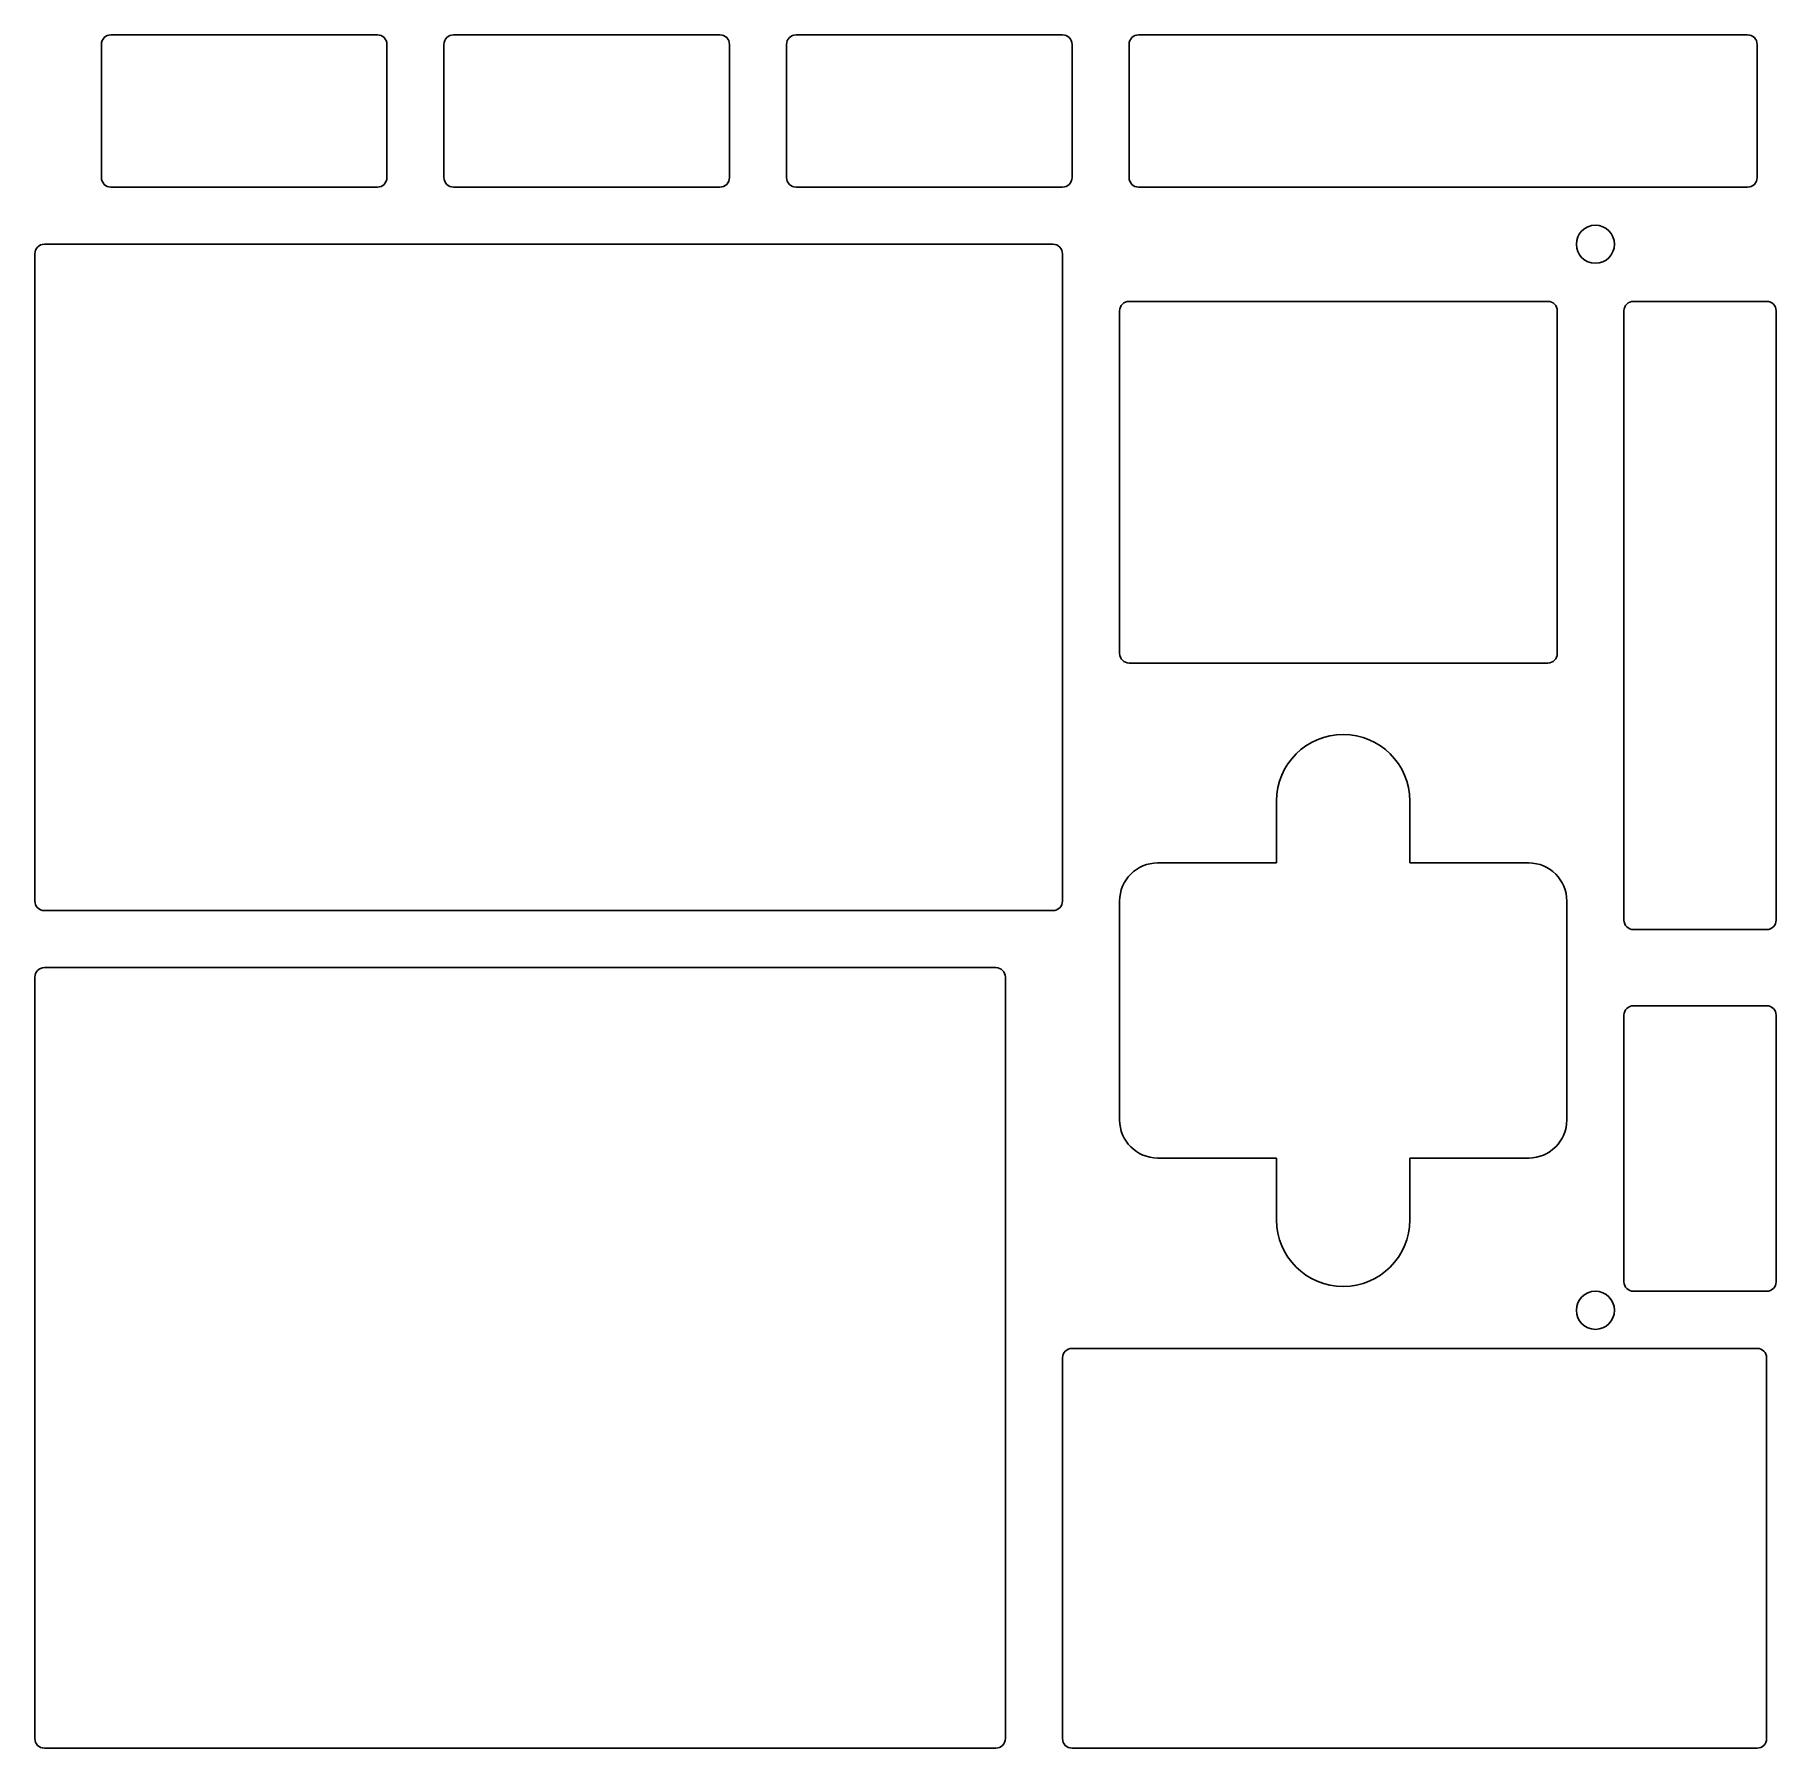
# Model space of a CAD drawing. Extents: x 61 to 152.5, y -126 to -36.
import ezdxf

# ---------------------------------------------------------------- set-up
doc = ezdxf.new("R2010")
doc.units = 0
doc.header["$MEASUREMENT"] = 0
doc.layers.add('BLACK', color=7, linetype='CONTINUOUS')

msp = doc.modelspace()

# ---------------------------------------------------------------- linework, layer by layer
at = {"layer": 'BLACK', "linetype": 'CONTINUOUS'}
for p, q in [((64.5, -43.5), (64.5, -36.5)), ((65, -36), (79, -36)), ((79.5, -36.5), (79.5, -43.5)), ((82.5, -36.5), (82.5, -43.5)), ((97, -36), (83, -36)), ((97.5, -42), (97.5, -36.5)), ((100.5, -38), (100.5, -36.5)), ((101, -36), (115, -36)), ((115.5, -36.5), (115.5, -43.5)), ((118.5, -36.5), (118.5, -43.5)), ((119, -36), (151, -36)), ((151.5, -36.5), (151.5, -38)), ((100.5, -38), (100.5, -43.5)), ((151.5, -38), (151.5, -42)), ((97.5, -43.5), (97.5, -42)), ((151.5, -43.5), (151.5, -42)), ((79, -44), (65, -44)), ((83, -44), (97, -44)), ((101, -44), (115, -44)), ((119, -44), (130, -44)), ((130, -44), (151, -44)), ((61, -81.5), (61, -47.5)), ((61.5, -47), (70, -47)), ((70, -47), (84, -47)), ((84, -47), (102, -47)), ((102, -47), (114.5, -47)), ((115, -47.5), (115, -56)), ((118.5, -50), (126, -50)), ((140.5, -50), (126, -50)), ((145, -50), (152, -50)), ((118, -50.5), (118, -56)), ((141, -50.5), (141, -57.5)), ((144.5, -50.5), (144.5, -61.5)), ((152.5, -50.5), (152.5, -82.5)), ((115, -56), (115, -64)), ((118, -56), (118, -64)), ((141, -57.5), (141, -68.5)), ((144.5, -82.5), (144.5, -61.5)), ((115, -81.5), (115, -64)), ((118, -68.5), (118, -64)), ((140.5, -69), (118.5, -69)), ((126.25, -76.25), (126.25, -79.5)), ((133.25, -76.25), (133.25, -79.5)), ((126.25, -79.5), (120, -79.5)), ((139.5, -79.5), (133.25, -79.5)), ((74, -82), (61.5, -82)), ((100, -82), (74, -82)), ((114.5, -82), (100, -82)), ((118, -81.5), (118, -85.5)), ((141.5, -85), (141.5, -81.5)), ((152, -83), (145, -83)), ((70, -85), (61.5, -85)), ((96, -85), (70, -85)), ((96, -85), (111.5, -85)), ((141.5, -88.5), (141.5, -85)), ((61, -85.5), (61, -125.5)), ((112, -85.5), (112, -108.5)), ((118, -85.5), (118, -88.5)), ((144.5, -87.5), (144.5, -92.5)), ((152, -87), (145, -87)), ((152.5, -87.5), (152.5, -101.5)), ((118, -93), (118, -88.5)), ((141.5, -88.5), (141.5, -93)), ((144.5, -101.5), (144.5, -92.5)), ((126.25, -95), (120, -95)), ((126.25, -98.25), (126.25, -95)), ((139.5, -95), (133.25, -95)), ((133.25, -98.25), (133.25, -95)), ((145, -102), (152, -102)), ((115.5, -105), (128, -105)), ((132, -105), (128, -105)), ((151.5, -105), (132, -105)), ((115, -105.5), (115, -108.5)), ((152, -125.5), (152, -105.5)), ((112, -125.5), (112, -108.5)), ((115, -125.5), (115, -108.5)), ((61.5, -126), (111.5, -126)), ((115.5, -126), (151.5, -126))]:
    msp.add_line(p, q, dxfattribs=at)
at = {"layer": 'BLACK'}
for centre in [(143, -47), (143, -103)]:
    msp.add_circle(centre, 1, dxfattribs=at)
for centre, radius, start, end in [((65, -36.5), 0.5, 90, 180), ((79, -36.5), 0.5, 0, 90), ((83, -36.5), 0.5, 90, 180), ((97, -36.5), 0.5, 0, 90), ((101, -36.5), 0.5, 90, 180), ((115, -36.5), 0.5, 0, 90), ((119, -36.5), 0.5, 90, 180), ((151, -36.5), 0.5, 0, 90), ((65, -43.5), 0.5, 180, 270), ((79, -43.5), 0.5, -90, 0), ((83, -43.5), 0.5, 180, 270), ((97, -43.5), 0.5, -90, 0), ((101, -43.5), 0.5, 180, 270), ((115, -43.5), 0.5, -90, 0), ((119, -43.5), 0.5, 180, 270), ((151, -43.5), 0.5, -90, 0), ((61.5, -47.5), 0.5, 90, 180), ((114.5, -47.5), 0.5, 0, 90), ((118.5, -50.5), 0.5, 90, 180), ((140.5, -50.5), 0.5, 0, 90), ((145, -50.5), 0.5, 90, 180), ((152, -50.5), 0.5, 0, 90), ((118.5, -68.5), 0.5, 180, 270), ((140.5, -68.5), 0.5, -90, 0), ((129.75, -76.25), 3.5, 0, 180), ((120, -81.5), 2, 90, 180), ((139.5, -81.5), 2, 0, 90), ((61.5, -81.5), 0.5, 180, 270), ((114.5, -81.5), 0.5, -90, 0), ((145, -82.5), 0.5, 180, 270), ((152, -82.5), 0.5, -90, 0), ((61.5, -85.5), 0.5, 90, 180), ((111.5, -85.5), 0.5, 0, 90), ((145, -87.5), 0.5, 90, 180), ((152, -87.5), 0.5, 0, 90), ((120, -93), 2, 180, 270), ((139.5, -93), 2, -90, 0), ((129.75, -98.25), 3.5, 180, 360), ((145, -101.5), 0.5, 180, 270), ((152, -101.5), 0.5, -90, 0), ((115.5, -105.5), 0.5, 90, 180), ((151.5, -105.5), 0.5, 0, 90), ((61.5, -125.5), 0.5, 180, 270), ((111.5, -125.5), 0.5, -90, 0), ((115.5, -125.5), 0.5, 180, 270), ((151.5, -125.5), 0.5, -90, 0)]:
    msp.add_arc(centre, radius, start, end, dxfattribs=at)

doc.saveas('drawing.dxf')
